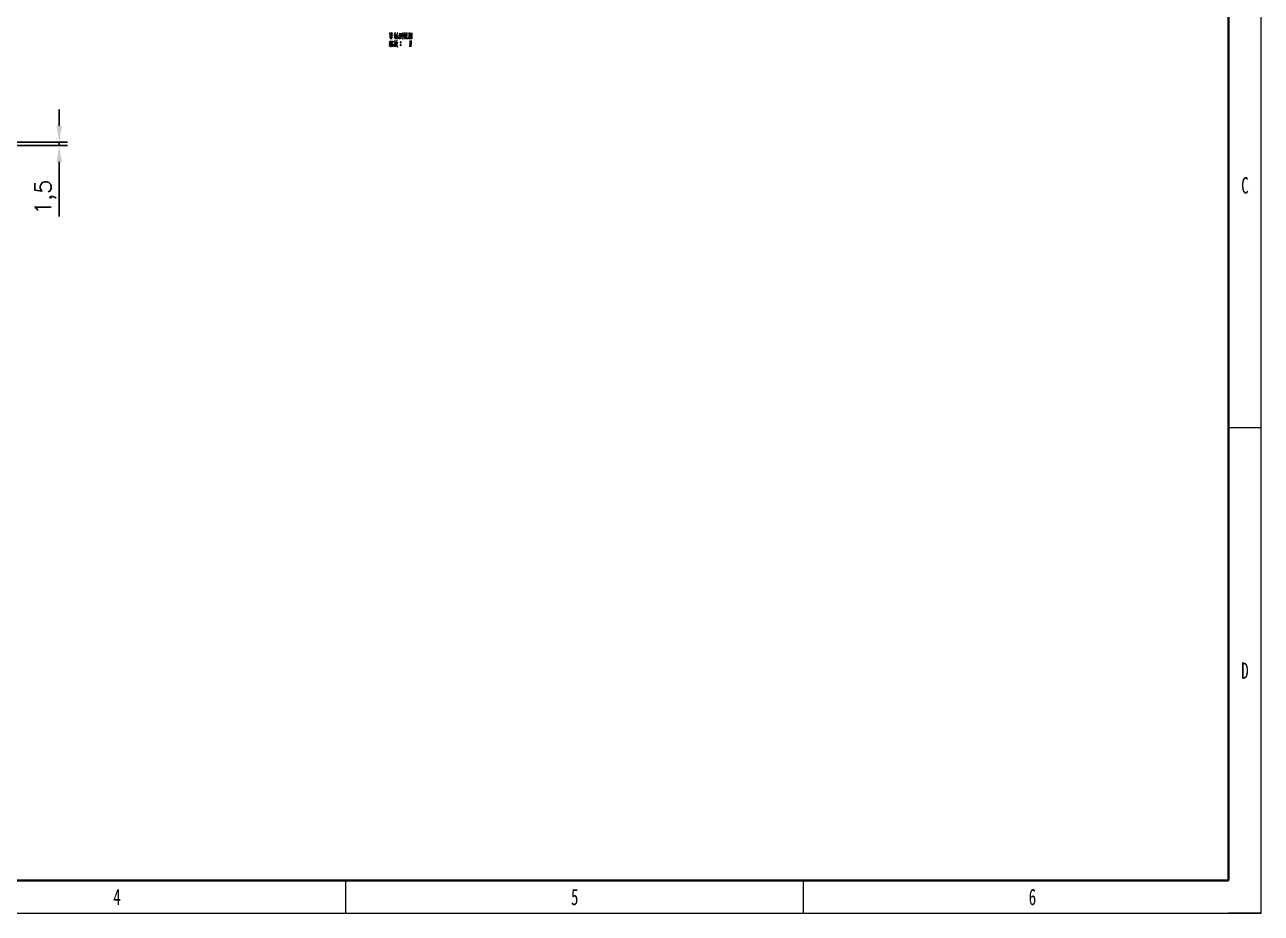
# Model space of a CAD drawing. Header units: millimetres. Extents: x -631 to 3210, y -561 to 2288.
# Drawn here: x 2643 to 3210, y 476 to 883 of the extents above; entities that cross this region are included whole.
import ezdxf
from ezdxf.enums import TextEntityAlignment as Align

# ---------------------------------------------------------------- set-up
doc = ezdxf.new("R2010")
doc.units = ezdxf.units.MM
doc.header["$PDSIZE"] = -5
doc.layers.get('0').update_dxf_attribs({"lineweight": 18})
for name, color, linetype, lineweight in [('尺寸线层', 3, 'Continuous', 18), ('粗实线层', 7, 'Continuous', 35), ('细实线层', 7, 'Continuous', 18)]:
    doc.layers.add(name, color=color, linetype=linetype, lineweight=lineweight)
doc.styles.get("Standard").update_dxf_attribs({"font": 'txt.shx', "bigfont": 'gbcbig.shx'})
doc.styles.add('标准', font='', dxfattribs={"width": 0.667})
doc.styles.get('标准').set_extended_font_data('宋体')
doc.dimstyles.get("Standard").update_dxf_attribs({"dimscale": 3, "dimtxt": 0.18, "dimasz": 0.18, "dimexe": 0.18, "dimexo": 0.0625, "dimgap": 0.09, "dimtad": 0, "dimtih": 1, "dimtoh": 1, "dimdec": 4, "dimzin": 0, "dimdsep": 46, "dimtxsty": 'Standard', "dimcen": 0.09, "dimdle": 0.36, "dimadec": 0, "dimazin": 0, "dimtfac": 1, "dimtdec": 4, "dimtofl": 0, "dimtmove": 0, "dimatfit": 3, "dimfxl": 1, "dimtolj": 1, "dimtzin": 0, "dimarcsym": 0})

# ---------------------------------------------------------------- blocks, each defined once
blk = doc.blocks.new('*X1')
at = {"layer": '粗实线层'}
for p, q in [((205, -143.5), (205, 143.5)), ((-185, -143.5), (205, -143.5))]:
    blk.add_line(p, q, dxfattribs=at)
at = {"layer": '细实线层'}
for p, q in [((210, -148.5), (210, 148.5)), ((210, -74.25), (205, -74.25)), ((70, -148.5), (70, -143.5)), ((140, -148.5), (140, -143.5)), ((210, -148.5), (210, -143.5)), ((-210, -148.5), (210, -148.5)), ((210, -148.5), (205, -148.5))]:
    blk.add_line(p, q, dxfattribs=at)
at = {"layer": '尺寸线层', "style": '标准'}
for tag, height, width, p in [('T1', 2.5, 0.667, (-175, 146)), ('T2', 2.5, 0.667, (-105, 146)), ('T3', 2.5, 0.667, (-35, 146)), ('T4', 2.5, 0.667, (35, 146)), ('T5', 2.5, 0.667, (105, 146)), ('T6', 2.5, 0.667, (175, 146)), ('R1', 2.5, 0.667, (207.5, 111.38)), ('SQE', 3.5, 0.667, (-188.18, 80.99)), ('试制车间', 3.5, 0.28375, (-188.18, 73.99)), ('涂装车间（装配）', 3.5, 0.147264, (-188.18, 66.99)), ('涂装车间（涂装）', 3.5, 0.147264, (-188.18, 59.99)), ('国际内装车间', 3.5, 0.189302, (-188.18, 52.99)), ('地铁复合车间', 3.5, 0.186278, (-188.18, 46.02)), ('屏蔽门车间', 3.5, 0.225254, (-188.18, 39.14)), ('R2', 2.5, 0.667, (207.5, 37.12)), ('电器车间', 3.5, 0.292284, (-188.18, 32.21)), ('玻璃钢车间', 3.5, 0.225603, (-188.18, 25.29)), ('城轨内装车间', 3.5, 0.186278, (-188.18, 18.29)), ('不锈钢箱体车间', 3.5, 0.15932, (-188.18, 11.29)), ('门系统总装车间', 3.5, 0.161527, (-188.18, 4.29)), ('座椅厨房车间', 3.5, 0.186516, (-188.18, -2.71)), ('碳钢车间', 3.5, 0.28375, (-188.18, -9.71)), ('铝不锈钢车间', 3.5, 0.186397, (-188.18, -16.71)), ('风挡车间', 3.5, 0.284026, (-188.18, -23.71)), ('风道车间', 3.5, 0.284026, (-188.18, -30.71)), ('动车内装车间', 3.5, 0.186397, (-188.18, -37.71)), ('R3', 2.5, 0.667, (207.5, -37.12)), ('采购部', 3.5, 0.378308, (-188.18, -44.71)), ('检修服务部', 3.5, 0.223014, (-188.18, -51.71)), ('品管部', 3.5, 0.389426, (-188.18, -58.71)), ('生产保障部', 3.5, 0.223356, (-188.18, -65.71)), ('工业化部', 3.5, 0.281557, (-188.18, -72.71)), ('研发部', 3.5, 0.3788, (-188.18, -79.71)), ('旧底图总号', 3, 0.667, (-197.5, -100.5)), ('底图总号', 3, 0.667, (-197.5, -113.5)), ('R4', 2.5, 0.667, (207.5, -111.38)), ('签字', 3, 0.667, (-197.5, -126.5)), ('日期', 3, 0.667, (-197.5, -139.5)), ('B1', 2.5, 0.667, (-175, -146)), ('B2', 2.5, 0.667, (-105, -146)), ('B3', 2.5, 0.667, (-35, -146)), ('B4', 2.5, 0.667, (35, -146)), ('B5', 2.5, 0.667, (105, -146)), ('B6', 2.5, 0.667, (175, -146))]:
    blk.add_attdef(tag, text='', height=height, dxfattribs=dict(at, width=width)).set_placement(p, align=Align.MIDDLE_CENTER)
at = {"layer": '尺寸线层', "style": '标准', "width": 0.667}
blk.add_attdef('图号', text='', height=5.33, rotation=180, dxfattribs=at).set_placement((-160, 138.5), align=Align.MIDDLE_CENTER)
blk = doc.blocks.new('*X51')
at = {"layer": 'Defpoints', "color": 0, "transparency": 16777216}
for p in [(2588.4, 829.38), (2583.9, 827.88), (2658.46, 827.88)]:
    blk.add_point(p, dxfattribs=at)
at = {"layer": '尺寸线层', "color": 0, "linetype": 'Continuous', "lineweight": -2, "transparency": 16777216}
for p, q in [((2658.46, 836.88), (2658.46, 844.38)), ((2590.28, 829.38), (2662.21, 829.38)), ((2658.46, 829.38), (2658.46, 827.88)), ((2585.78, 827.88), (2662.21, 827.88)), ((2658.46, 820.38), (2658.46, 795.38))]:
    blk.add_line(p, q, dxfattribs=at)
at = {"layer": '尺寸线层', "color": 0, "transparency": 16777216}
for points in [[(2657.21, 836.88), (2659.71, 836.88), (2658.46, 829.38)], [(2657.21, 820.38), (2659.71, 820.38), (2658.46, 827.88)]]:
    blk.add_solid(points, dxfattribs=at)
at = {"layer": '尺寸线层', "color": 0, "transparency": 16777216, "insert": (2652.21, 804.13), "char_height": 7.5, "width": 29.2857, "attachment_point": 5, "rotation": 90, "bg_fill": 3, "box_fill_scale": 1.1, "bg_fill_color": 256, "bg_fill_true_color": 13158600, "bg_fill_transparency": 0}
blk.add_mtext('\\A1;1,5', dxfattribs=at)

msp = doc.modelspace()

# ---------------------------------------------------------------- linework, layer by layer
at = {"color": 7, "lineweight": 13}
for points in [[(2810.34, 879.773), (2809.815, 878.688)], [(2810.13, 879.318), (2810.725, 879.423)], [(2811.005, 879.773), (2810.655, 878.793)], [(2810.865, 879.318), (2811.53, 879.423)], [(2812.65, 879.773), (2812.23, 878.058)], [(2813.49, 879.703), (2813.455, 878.373), (2813.42, 877.043)], [(2814.435, 879.668), (2814.68, 879.178)], [(2814.96, 877.568), (2814.96, 879.528)], [(2815.52, 879.493), (2815.52, 877.603)], [(2816.08, 879.773), (2816.08, 878.233), (2816.08, 876.693)], [(2816.71, 879.703), (2816.99, 879.283)], [(2817.48, 879.668), (2817.48, 877.988)], [(2818.145, 879.493), (2817.48, 879.423)], [(2818.075, 877.918), (2818.145, 879.598)], [(2818.915, 879.703), (2818.915, 878.233), (2818.915, 876.728)], [(2818.915, 879.668), (2818.915, 878.268), (2818.915, 876.868)], [(2820.385, 879.528), (2818.915, 879.388)], [(2820.35, 876.903), (2820.35, 878.268), (2820.385, 879.668)], [(2809.745, 873.508), (2810.445, 873.893)], [(2810.2, 874.943), (2809.78, 874.803)], [(2811.6, 878.233), (2809.815, 877.988)], [(2810.27, 875.958), (2809.815, 874.873)], [(2809.85, 874.173), (2810.375, 874.348)], [(2810.34, 875.188), (2809.885, 874.173)], [(2809.99, 877.498), (2811.355, 877.673)], [(2810.235, 878.478), (2811.25, 878.618)], [(2810.48, 878.828), (2810.27, 879.318)], [(2810.655, 874.663), (2810.34, 874.173)], [(2810.375, 877.498), (2810.515, 877.008)], [(2810.585, 875.643), (2810.48, 875.083)], [(2810.585, 875.503), (2811.635, 875.643)], [(2810.83, 875.223), (2810.655, 874.663)], [(2811.005, 876.693), (2811.005, 876.658), (2810.69, 876.938)], [(2810.69, 874.733), (2810.69, 873.018)], [(2810.725, 878.128), (2810.725, 878.828)], [(2810.9, 874.943), (2811.6, 875.048)], [(2810.97, 876.133), (2811.145, 875.748)], [(2810.97, 874.523), (2811.005, 873.123)], [(2810.97, 874.418), (2811.495, 874.488)], [(2811.005, 879.318), (2811.215, 878.863)], [(2811.005, 878.058), (2811.005, 876.658)], [(2811.005, 873.858), (2811.39, 873.928)], [(2811.215, 874.978), (2811.145, 874.418)], [(2811.53, 874.593), (2811.46, 873.193)], [(2811.67, 875.748), (2811.53, 875.293)], [(2812.44, 875.363), (2812.335, 874.453), (2812.23, 874.033), (2811.915, 873.158)], [(2812.895, 877.638), (2811.95, 877.323)], [(2811.95, 875.293), (2813, 875.433)], [(2812.02, 879.038), (2812.965, 879.143)], [(2812.16, 878.023), (2812.86, 878.128)], [(2812.755, 874.873), (2812.65, 874.033), (2812.51, 873.193), (2812.3, 873.473)], [(2812.37, 874.698), (2812.755, 874.768)], [(2812.44, 876.203), (2812.545, 875.643)], [(2812.58, 878.688), (2812.58, 876.693)], [(2813.14, 874.873), (2812.965, 874.313)], [(2813.035, 876.868), (2813.035, 878.653)], [(2813.035, 878.443), (2813.84, 878.548)], [(2813.035, 877.008), (2813.805, 877.078)], [(2813.07, 874.628), (2813.63, 873.193)], [(2813.28, 875.503), (2813.14, 874.873)], [(2813.42, 874.243), (2813.14, 873.613)], [(2813.175, 877.778), (2813.7, 877.848)], [(2813.21, 875.118), (2813.91, 875.258)], [(2813.35, 876.238), (2813.28, 875.503)], [(2813.63, 875.188), (2813.42, 874.243)], [(2813.875, 878.618), (2813.805, 876.868)], [(2814.26, 878.828), (2814.54, 878.443)], [(2814.47, 877.008), (2814.26, 877.428)], [(2814.75, 878.583), (2814.47, 877.008)], [(2814.575, 876.693), (2814.995, 877.183)], [(2814.96, 879.283), (2815.52, 879.353)], [(2814.96, 875.328), (2815.345, 875.328)], [(2814.96, 874.068), (2815.345, 874.068)], [(2814.995, 877.183), (2815.17, 877.813)], [(2814.995, 875.433), (2815.31, 875.433)], [(2814.995, 875.188), (2815.31, 875.188)], [(2814.995, 874.173), (2815.31, 874.173)], [(2814.995, 873.928), (2815.31, 873.928)], [(2815.24, 878.933), (2815.17, 877.813)], [(2815.59, 876.938), (2815.24, 877.463)], [(2816.08, 876.693), (2815.765, 877.148)], [(2815.8, 877.673), (2815.8, 879.178)], [(2817.06, 879.038), (2816.885, 878.548), (2816.395, 877.813)], [(2816.43, 878.828), (2816.99, 878.898)], [(2816.885, 878.548), (2816.885, 876.763)], [(2816.885, 878.373), (2817.2, 878.058)], [(2816.99, 876.763), (2817.27, 877.043)], [(2817.27, 877.043), (2817.515, 877.393)], [(2817.69, 878.023), (2817.515, 877.393)], [(2817.795, 879.073), (2817.69, 878.023)], [(2817.83, 877.043), (2817.83, 878.128)], [(2817.97, 876.938), (2817.83, 877.043)], [(2818.39, 876.938), (2817.97, 876.938)], [(2818.39, 877.568), (2818.39, 876.938)], [(2818.915, 876.973), (2820.28, 877.078)], [(2818.985, 877.778), (2819.475, 878.198)], [(2819.685, 879.248), (2819.125, 878.443)], [(2819.405, 876.063), (2819.3, 874.663), (2819.195, 873.263)], [(2819.405, 875.328), (2819.79, 875.328)], [(2819.405, 874.068), (2819.79, 874.068)], [(2819.44, 878.688), (2820.14, 877.953)], [(2819.44, 877.603), (2819.79, 877.218)], [(2819.44, 875.433), (2819.755, 875.433)], [(2819.44, 875.188), (2819.755, 875.188)], [(2819.44, 874.173), (2819.755, 874.173)], [(2819.44, 873.928), (2819.755, 873.928)], [(2819.475, 878.898), (2819.93, 878.968)], [(2819.475, 878.198), (2819.685, 878.478)], [(2819.545, 877.988), (2819.79, 877.708)], [(2819.685, 878.478), (2820.035, 879.108)], [(2820, 876.063), (2819.895, 874.663), (2819.79, 873.263)], [(2820.14, 877.953), (2820.315, 877.988)], [(2820.35, 876.798), (2820.35, 876.903), (2820.28, 877.078)], [(2811.46, 873.368), (2811.04, 873.298)], [(2813.14, 873.613), (2812.755, 873.088)], [(2813.63, 873.193), (2813.945, 873.193)]]:
    msp.add_lwpolyline(points, dxfattribs=at)
for points in [[(2815.065, 875.118), (2815.24, 875.118), (2815.345, 875.223), (2815.345, 875.398), (2815.24, 875.503), (2815.065, 875.503), (2814.96, 875.398), (2814.96, 875.223)], [(2815.065, 873.858), (2815.24, 873.858), (2815.345, 873.963), (2815.345, 874.138), (2815.24, 874.243), (2815.065, 874.243), (2814.96, 874.138), (2814.96, 873.963)], [(2819.51, 875.118), (2819.685, 875.118), (2819.79, 875.223), (2819.79, 875.398), (2819.685, 875.503), (2819.51, 875.503), (2819.405, 875.398), (2819.405, 875.223)], [(2819.51, 873.858), (2819.685, 873.858), (2819.79, 873.963), (2819.79, 874.138), (2819.685, 874.243), (2819.51, 874.243), (2819.405, 874.138), (2819.405, 873.963)]]:
    msp.add_lwpolyline(points, close=True, dxfattribs=at)

# ---------------------------------------------------------------- block references
ref = msp.add_blockref('*X1', (2580, 921), dxfattribs=dict(xscale=3, yscale=3, zscale=3))
ref.add_attrib('B4', '4', dxfattribs={"layer": '尺寸线层', "height": 7.5, "style": '标准', "width": 0.667}).set_placement((2685, 483), align=Align.MIDDLE_CENTER)
ref.add_attrib('B5', '5', dxfattribs={"layer": '尺寸线层', "height": 7.5, "style": '标准', "width": 0.667}).set_placement((2895, 483), align=Align.MIDDLE_CENTER)
ref.add_attrib('B6', '6', dxfattribs={"layer": '尺寸线层', "height": 7.5, "style": '标准', "width": 0.667}).set_placement((3105, 483), align=Align.MIDDLE_CENTER)
ref.add_attrib('R3', 'C', dxfattribs={"layer": '尺寸线层', "height": 7.5, "style": '标准', "width": 0.667}).set_placement((3202.5, 809.625), align=Align.MIDDLE_CENTER)
ref.add_attrib('R4', 'D', dxfattribs={"layer": '尺寸线层', "height": 7.5, "style": '标准', "width": 0.667}).set_placement((3202.5, 586.875), align=Align.MIDDLE_CENTER)

# ---------------------------------------------------------------- next in the draw order: dimensions: what is measured, and where the dimension line sits
at = {"layer": '尺寸线层'}
dim = msp.add_linear_dim(base=(2658.456, 827.884), p1=(2588.402, 829.384), p2=(2583.902, 827.884), angle=270, dimstyle='Standard', override={"dimtxt": 2.5, "dimasz": 2.5, "dimexe": 1.25, "dimexo": 0.625, "dimgap": 0.625, "dimtad": 1, "dimtih": 0, "dimtoh": 0, "dimdec": 2, "dimzin": 8, "dimdsep": 44, "dimsah": 1, "dimdle": 5, "dimtdec": 2, "dimtofl": 1, "dimatfit": 0, "dimtfill": 1, "dimtzin": 8}, dxfattribs=at)
dim.commit()
dim.dimension.update_dxf_attribs({"geometry": '*X51', "text_midpoint": (2652.206, 804.134)})

doc.saveas('drawing.dxf')
